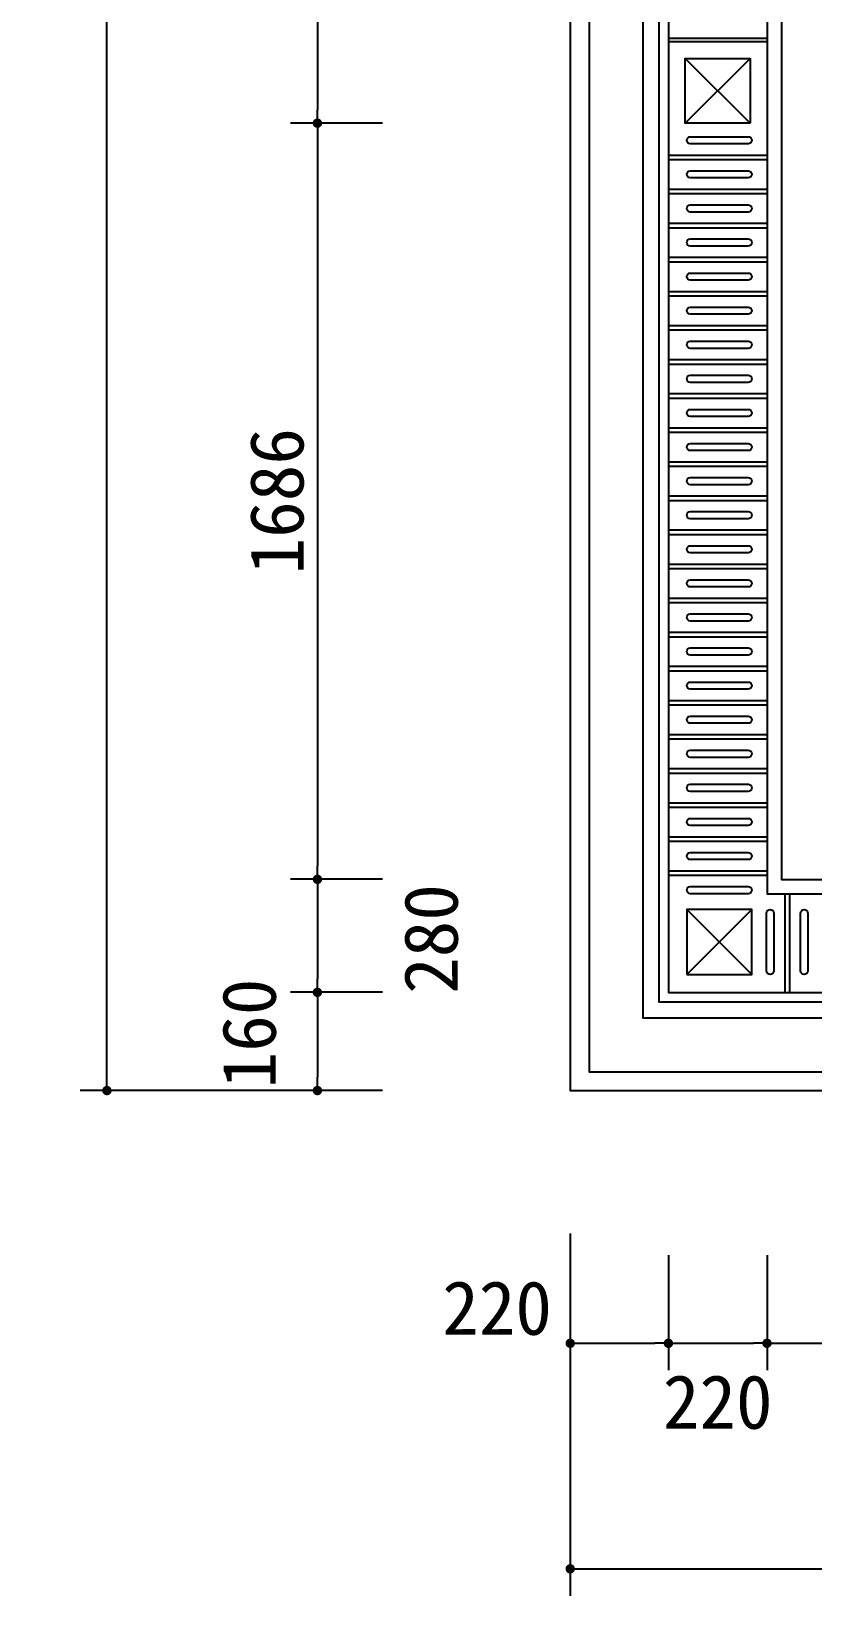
# Model space of a CAD drawing. Extents: x 341 to 10071, y 531 to 13651.
# Drawn here: x 341 to 2084, y 1159 to 4648 of the extents above; entities that cross this region are included whole.
import ezdxf

# ---------------------------------------------------------------- set-up
doc = ezdxf.new("R2010")
doc.units = 0
doc.header["$MEASUREMENT"] = 0
doc.layers.get('0').update_dxf_attribs({"linetype": 'CONTINUOUS'})
doc.layers.get('DEFPOINTS').update_dxf_attribs({"linetype": 'CONTINUOUS'})
for name, color, linetype in [('3', 3, 'CONTINUOUS'), ('4', 4, 'CONTINUOUS'), ('7', 7, 'CONTINUOUS'), ('DIM', 3, 'CONTINUOUS')]:
    doc.layers.add(name, color=color, linetype=linetype)
doc.styles.add('HZ', font='')
doc.styles.get("Standard").update_dxf_attribs({"font": 'txt.shx', "bigfont": 'bigfont.shx'})
doc.styles.get('HZ').set_extended_font_data('仿宋_GB2312')
doc.dimstyles.get("Standard").update_dxf_attribs({"dimtxt": 0.18, "dimasz": 0.18, "dimexe": 0.18, "dimexo": 0.0625, "dimgap": 0.09, "dimtad": 0, "dimtih": 1, "dimtoh": 1, "dimdec": 4, "dimzin": 0, "dimdsep": 46, "dimtxsty": 'Standard', "dimcen": 0.09, "dimadec": 0, "dimazin": 0, "dimtfac": 1, "dimtdec": 4, "dimtofl": 0, "dimtmove": 0, "dimatfit": 3, "dimfxl": 0, "dimtolj": 1, "dimtzin": 0, "dimarcsym": 0})

# ---------------------------------------------------------------- blocks, each defined once
blk = doc.blocks.new('_DOT')
at = {"color": 0, "linetype": 'ByBlock'}
blk.add_line((-0.35, 0), (-1, 0), dxfattribs=at)
at = {"color": 0, "linetype": 'ByBlock', "const_width": 0.35}
blk.add_lwpolyline([(-0.175, 0, 1), (0.175, 0, 1)], format="xyb", close=True, dxfattribs=at)
blk = doc.blocks.new('*D14')
at = {"linetype": 'ByBlock'}
for p, q in [((23033.3, -8601.7), (23033.3, -9392.3)), ((14933.3, -8631.7), (14933.3, -9392.3)), ((14963.3, -9332.3), (23003.3, -9332.3))]:
    blk.add_line(p, q, dxfattribs=at)
at = {"layer": 'DEFPOINTS', "color": 0, "linetype": 'ByBlock'}
for p in [(23033.3, -8541.7), (14933.3, -8571.7), (23033.3, -9332.3)]:
    blk.add_point(p, dxfattribs=at)
at = {"linetype": 'ByBlock', "xscale": 30, "yscale": 30, "zscale": 30, "rotation": 180}
blk.add_blockref('_DOT', (14933.3, -9332.3), dxfattribs=at)
at = {"linetype": 'ByBlock', "xscale": 30, "yscale": 30, "zscale": 30}
blk.add_blockref('_DOT', (23033.3, -9332.3), dxfattribs=at)
at = {"linetype": 'ByBlock', "insert": (18983.3, -9242.3), "char_height": 120, "attachment_point": 5, "style": 'HZ'}
blk.add_mtext('\\A1;8100', dxfattribs=at)
blk = doc.blocks.new('*D19')
at = {"linetype": 'ByBlock'}
for p, q in [((1124, 7773.3), (449.5, 7773.3)), ((509.5, 2703.3), (509.5, 7743.3)), ((1124, 2673.3), (449.5, 2673.3))]:
    blk.add_line(p, q, dxfattribs=at)
at = {"layer": 'DEFPOINTS', "color": 0, "linetype": 'ByBlock'}
for p in [(509.5, 7773.3), (1184, 7773.3), (1184, 2673.3)]:
    blk.add_point(p, dxfattribs=at)
at = {"linetype": 'ByBlock', "xscale": 30, "yscale": 30, "zscale": 30}
for p, rotation in [((509.5, 7773.3), 90), ((509.5, 2673.3), 270)]:
    blk.add_blockref('_DOT', p, dxfattribs=dict(at, rotation=rotation))
at = {"linetype": 'ByBlock', "insert": (419.5, 5223.3), "char_height": 120, "attachment_point": 5, "rotation": 90, "style": 'HZ'}
blk.add_mtext('\\A1;5100', dxfattribs=at)
blk = doc.blocks.new('*D15')
at = {"linetype": 'ByBlock'}
for p, q in [((15152.3, -8632.8), (15152.3, -8889.5)), ((15372.3, -8632.8), (15372.3, -8889.5)), ((15182.3, -8829.5), (15342.3, -8829.5))]:
    blk.add_line(p, q, dxfattribs=at)
at = {"layer": 'DEFPOINTS', "color": 0, "linetype": 'ByBlock'}
for p in [(15152.3, -8572.8), (15372.3, -8572.8), (15372.3, -8829.5)]:
    blk.add_point(p, dxfattribs=at)
at = {"linetype": 'ByBlock', "xscale": 30, "yscale": 30, "zscale": 30, "rotation": 180}
blk.add_blockref('_DOT', (15152.3, -8829.5), dxfattribs=at)
at = {"linetype": 'ByBlock', "xscale": 30, "yscale": 30, "zscale": 30}
blk.add_blockref('_DOT', (15372.3, -8829.5), dxfattribs=at)
at = {"linetype": 'ByBlock', "insert": (15262.3, -8961), "char_height": 120, "attachment_point": 5, "style": 'HZ'}
blk.add_mtext('\\A1;220', dxfattribs=at)
blk = doc.blocks.new('*D32')
at = {"linetype": 'ByBlock'}
for p, q in [((1543.1, 1967.1), (1543.1, 1662.1)), ((1762.1, 1918.8), (1762.1, 1662.1)), ((1573.1, 1722.1), (1732.1, 1722.1))]:
    blk.add_line(p, q, dxfattribs=at)
at = {"layer": 'DEFPOINTS', "color": 0, "linetype": 'ByBlock'}
for p in [(1543.1, 2027.1), (1762.1, 1978.8), (1762.1, 1722.1)]:
    blk.add_point(p, dxfattribs=at)
at = {"linetype": 'ByBlock', "xscale": 30, "yscale": 30, "zscale": 30, "rotation": 180}
blk.add_blockref('_DOT', (1543.1, 1722.1), dxfattribs=at)
at = {"linetype": 'ByBlock', "xscale": 30, "yscale": 30, "zscale": 30}
blk.add_blockref('_DOT', (1762.1, 1722.1), dxfattribs=at)
at = {"linetype": 'ByBlock', "insert": (1379.9, 1800.1), "char_height": 120, "attachment_point": 5, "style": 'HZ'}
blk.add_mtext('\\A1;220', dxfattribs=at)
blk = doc.blocks.new('*D23')
at = {"linetype": 'ByBlock'}
for p, q in [((979.1, 5586.3), (979.1, 4860.3)), ((1124, 4830.3), (919.1, 4830.3))]:
    blk.add_line(p, q, dxfattribs=at)
at = {"layer": 'DEFPOINTS', "color": 0, "linetype": 'ByBlock'}
for p in [(1184, 5616.3), (979.1, 4830.3), (1184, 4830.3)]:
    blk.add_point(p, dxfattribs=at)
at = {"linetype": 'ByBlock', "xscale": 30, "yscale": 30, "zscale": 30}
for p, rotation in [((979.1, 5616.3), 90), ((979.1, 4830.3), 270)]:
    blk.add_blockref('_DOT', p, dxfattribs=dict(at, rotation=rotation))
at = {"linetype": 'ByBlock', "insert": (889.1, 5223.3), "char_height": 120, "attachment_point": 5, "rotation": 90, "style": 'HZ'}
blk.add_mtext('\\A1;786', dxfattribs=at)
blk = doc.blocks.new('*D26')
at = {"linetype": 'ByBlock'}
for p, q in [((979.1, 2862.3), (979.1, 2703.3)), ((1124, 2673.3), (919.1, 2673.3))]:
    blk.add_line(p, q, dxfattribs=at)
at = {"layer": 'DEFPOINTS', "color": 0, "linetype": 'ByBlock'}
for p in [(1184, 2892.3), (979.1, 2673.3), (1184, 2673.3)]:
    blk.add_point(p, dxfattribs=at)
at = {"linetype": 'ByBlock', "xscale": 30, "yscale": 30, "zscale": 30}
for p, rotation in [((979.1, 2892.3), 90), ((979.1, 2673.3), 270)]:
    blk.add_blockref('_DOT', p, dxfattribs=dict(at, rotation=rotation))
at = {"linetype": 'ByBlock', "insert": (827.2, 2800.5), "char_height": 120, "attachment_point": 5, "rotation": 90, "style": 'HZ'}
blk.add_mtext('\\A1;160', dxfattribs=at)
blk = doc.blocks.new('*D24')
at = {"linetype": 'ByBlock'}
for p, q in [((979.1, 4800.3), (979.1, 3174.3)), ((1124, 3144.3), (919.1, 3144.3))]:
    blk.add_line(p, q, dxfattribs=at)
at = {"layer": 'DEFPOINTS', "color": 0, "linetype": 'ByBlock'}
for p in [(1184, 4830.3), (979.1, 3144.3), (1184, 3144.3)]:
    blk.add_point(p, dxfattribs=at)
at = {"linetype": 'ByBlock', "xscale": 30, "yscale": 30, "zscale": 30}
for p, rotation in [((979.1, 4830.3), 90), ((979.1, 3144.3), 270)]:
    blk.add_blockref('_DOT', p, dxfattribs=dict(at, rotation=rotation))
at = {"linetype": 'ByBlock', "insert": (889.1, 3987.3), "char_height": 120, "attachment_point": 5, "rotation": 90, "style": 'HZ'}
blk.add_mtext('\\A1;1686', dxfattribs=at)
blk = doc.blocks.new('*D25')
at = {"linetype": 'ByBlock'}
for p, q in [((979.1, 3114.3), (979.1, 2922.3)), ((1124, 2892.3), (919.1, 2892.3))]:
    blk.add_line(p, q, dxfattribs=at)
at = {"layer": 'DEFPOINTS', "color": 0, "linetype": 'ByBlock'}
for p in [(1184, 3144.3), (979.1, 2892.3), (1184, 2892.3)]:
    blk.add_point(p, dxfattribs=at)
at = {"linetype": 'ByBlock', "xscale": 30, "yscale": 30, "zscale": 30}
for p, rotation in [((979.1, 3144.3), 90), ((979.1, 2892.3), 270)]:
    blk.add_blockref('_DOT', p, dxfattribs=dict(at, rotation=rotation))
at = {"linetype": 'ByBlock', "insert": (1233.1, 3011.2), "char_height": 120, "attachment_point": 5, "rotation": 90, "style": 'HZ'}
blk.add_mtext('\\A1;280', dxfattribs=at)
blk = doc.blocks.new('*D16')
at = {"linetype": 'ByBlock'}
for p, q in [((15372.3, -8632.8), (15372.3, -8889.5)), ((16142.3, -8632.8), (16142.3, -8889.5)), ((15402.3, -8829.5), (16112.3, -8829.5))]:
    blk.add_line(p, q, dxfattribs=at)
at = {"layer": 'DEFPOINTS', "color": 0, "linetype": 'ByBlock'}
for p in [(15372.3, -8572.8), (16142.3, -8572.8), (16142.3, -8829.5)]:
    blk.add_point(p, dxfattribs=at)
at = {"linetype": 'ByBlock', "xscale": 30, "yscale": 30, "zscale": 30, "rotation": 180}
blk.add_blockref('_DOT', (15372.3, -8829.5), dxfattribs=at)
at = {"linetype": 'ByBlock', "xscale": 30, "yscale": 30, "zscale": 30}
blk.add_blockref('_DOT', (16142.3, -8829.5), dxfattribs=at)
at = {"linetype": 'ByBlock', "insert": (15757.3, -8739.5), "char_height": 120, "attachment_point": 5, "style": 'HZ'}
blk.add_mtext('\\A1;770', dxfattribs=at)

msp = doc.modelspace()

# ---------------------------------------------------------------- linework, layer by layer
at = {"layer": '3', "ltscale": 20}
for p, q in [((1762.1, 4632.6), (1982.1, 4632.6)), ((1762.1, 4624.6), (1982.1, 4624.6)), ((1944.6, 4586.6), (1799.6, 4442.6)), ((1944.6, 4442.6), (1799.6, 4586.6)), ((1762.1, 4371.6), (1982.1, 4371.6)), ((1762.1, 4361.6), (1982.1, 4361.6)), ((1762.1, 4295.6), (1982.1, 4295.6)), ((1762.1, 4285.6), (1982.1, 4285.6)), ((1762.1, 4219.6), (1982.1, 4219.6)), ((1762.1, 4209.6), (1982.1, 4209.6)), ((1762.1, 4143.6), (1982.1, 4143.6)), ((1762.1, 4133.6), (1982.1, 4133.6)), ((1762.1, 4067.6), (1982.1, 4067.6)), ((1762.1, 4057.6), (1982.1, 4057.6)), ((1762.1, 3991.6), (1982.1, 3991.6)), ((1762.1, 3981.6), (1982.1, 3981.6)), ((1762.1, 3915.6), (1982.1, 3915.6)), ((1762.1, 3905.6), (1982.1, 3905.6)), ((1762.1, 3839.6), (1982.1, 3839.6)), ((1762.1, 3829.6), (1982.1, 3829.6)), ((1762.1, 3763.6), (1982.1, 3763.6)), ((1762.1, 3753.6), (1982.1, 3753.6)), ((1762.1, 3687.6), (1982.1, 3687.6)), ((1762.1, 3677.6), (1982.1, 3677.6)), ((1762.1, 3611.6), (1982.1, 3611.6)), ((1762.1, 3601.6), (1982.1, 3601.6)), ((1762.1, 3535.6), (1982.1, 3535.6)), ((1762.1, 3525.6), (1982.1, 3525.6)), ((1762.1, 3459.6), (1982.1, 3459.6)), ((1762.1, 3449.6), (1982.1, 3449.6)), ((1762.1, 3383.6), (1982.1, 3383.6)), ((1762.1, 3373.6), (1982.1, 3373.6)), ((1762.1, 3307.6), (1982.1, 3307.6)), ((1762.1, 3297.6), (1982.1, 3297.6)), ((1762.1, 3231.6), (1982.1, 3231.6)), ((1762.1, 3221.6), (1982.1, 3221.6)), ((1762.1, 3155.6), (1982.1, 3155.6)), ((1762.1, 3145.6), (1982.1, 3145.6)), ((1762.1, 3079.6), (1982.1, 3079.6)), ((1762.1, 3069.6), (1982.1, 3069.6)), ((1762.1, 3003.6), (1982.1, 3003.6)), ((1762.1, 2993.6), (1982.1, 2993.6)), ((1762.1, 2927.6), (1982.1, 2927.6)), ((1762.1, 2917.6), (1982.1, 2917.6)), ((1762.1, 2851.6), (1982.1, 2851.6)), ((1762.1, 2841.6), (1982.1, 2841.6)), ((1762.1, 2775.6), (1982.1, 2775.6)), ((1762.1, 2765.6), (1982.1, 2765.6)), ((1803.1, 2689.3), (1948.1, 2544.3)), ((1803.1, 2544.3), (1948.1, 2689.3))]:
    msp.add_line(p, q, dxfattribs=at)
at = {"layer": '3'}
for p, q in [((2022.1, 2724.6), (2022.1, 2504.6)), ((2032.1, 2724.6), (2032.1, 2504.6))]:
    msp.add_line(p, q, dxfattribs=at)
at = {"layer": '3', "ltscale": 20}
for points in [[(1741.1, 4835.6), (1741.1, 2483.6), (9445.1, 2483.6), (9445.1, 4835.6), (9445.1, 7187.6), (1741.1, 7187.6)], [(2014.1, 4835.6), (2014.1, 2756.6), (9172.1, 2756.6), (9172.1, 4835.6), (9172.1, 6914.6), (2014.1, 6914.6)]]:
    msp.add_lwpolyline(points, close=True, dxfattribs=at)
for points in [[(1811.1, 4412.6), (1940.1, 4412.6, -1), (1940.1, 4396.6), (1811.1, 4396.6, -1)], [(1811.1, 4336.6), (1940.1, 4336.6, -1), (1940.1, 4320.6), (1811.1, 4320.6, -1)], [(1811.1, 4260.6), (1940.1, 4260.6, -1), (1940.1, 4244.6), (1811.1, 4244.6, -1)], [(1811.1, 4184.6), (1940.1, 4184.6, -1), (1940.1, 4168.6), (1811.1, 4168.6, -1)], [(1811.1, 4108.6), (1940.1, 4108.6, -1), (1940.1, 4092.6), (1811.1, 4092.6, -1)], [(1811.1, 4032.6), (1940.1, 4032.6, -1), (1940.1, 4016.6), (1811.1, 4016.6, -1)], [(1811.1, 3956.6), (1940.1, 3956.6, -1), (1940.1, 3940.6), (1811.1, 3940.6, -1)], [(1811.1, 3880.6), (1940.1, 3880.6, -1), (1940.1, 3864.6), (1811.1, 3864.6, -1)], [(1811.1, 3804.6), (1940.1, 3804.6, -1), (1940.1, 3788.6), (1811.1, 3788.6, -1)], [(1811.1, 3728.6), (1940.1, 3728.6, -1), (1940.1, 3712.6), (1811.1, 3712.6, -1)], [(1811.1, 3652.6), (1940.1, 3652.6, -1), (1940.1, 3636.6), (1811.1, 3636.6, -1)], [(1811.1, 3576.6), (1940.1, 3576.6, -1), (1940.1, 3560.6), (1811.1, 3560.6, -1)], [(1811.1, 3500.6), (1940.1, 3500.6, -1), (1940.1, 3484.6), (1811.1, 3484.6, -1)], [(1811.1, 3424.6), (1940.1, 3424.6, -1), (1940.1, 3408.6), (1811.1, 3408.6, -1)], [(1811.1, 3348.6), (1940.1, 3348.6, -1), (1940.1, 3332.6), (1811.1, 3332.6, -1)], [(1811.1, 3272.6), (1940.1, 3272.6, -1), (1940.1, 3256.6), (1811.1, 3256.6, -1)], [(1811.1, 3196.6), (1940.1, 3196.6, -1), (1940.1, 3180.6), (1811.1, 3180.6, -1)], [(1811.1, 3120.6), (1940.1, 3120.6, -1), (1940.1, 3104.6), (1811.1, 3104.6, -1)], [(1811.1, 3044.6), (1940.1, 3044.6, -1), (1940.1, 3028.6), (1811.1, 3028.6, -1)], [(1811.1, 2968.6), (1940.1, 2968.6, -1), (1940.1, 2952.6), (1811.1, 2952.6, -1)], [(1811.1, 2892.6), (1940.1, 2892.6, -1), (1940.1, 2876.6), (1811.1, 2876.6, -1)], [(1811.1, 2816.6), (1940.1, 2816.6, -1), (1940.1, 2800.6), (1811.1, 2800.6, -1)], [(1811.1, 2740.6), (1940.1, 2740.6, -1), (1940.1, 2724.6), (1811.1, 2724.6, -1)], [(1981.1, 2552.3), (1981.1, 2681.3, -1), (1997.1, 2681.3), (1997.1, 2552.3, -1)], [(2057.1, 2552.3), (2057.1, 2681.3, -1), (2073.1, 2681.3), (2073.1, 2552.3, -1)]]:
    msp.add_lwpolyline(points, format="xyb", close=True, dxfattribs=at)
at = {"layer": '4', "ltscale": 20}
msp.add_lwpolyline([(1543.1, 4835.6), (1543.1, 2285.6), (9643.1, 2285.6), (9643.1, 4835.6), (9643.1, 7385.6), (1543.1, 7385.6)], close=True, dxfattribs=at)
at = {"layer": '7', "ltscale": 20}
for points in [[(1585.1, 4835.6), (1585.1, 2327.6), (9601.1, 2327.6), (9601.1, 4835.6), (9601.1, 7343.6), (1585.1, 7343.6)], [(1705.1, 4835.6), (1705.1, 2447.6), (9481.1, 2447.6), (9481.1, 4835.6), (9481.1, 7223.6), (1705.1, 7223.6)], [(1762.1, 4835.6), (1762.1, 2504.6), (9424.1, 2504.6), (9424.1, 4835.6), (9424.1, 7166.6), (1762.1, 7166.6)], [(1982.1, 4835.6), (1982.1, 2724.6), (9204.1, 2724.6), (9204.1, 4835.6), (9204.1, 6946.6), (1982.1, 6946.6)], [(1944.6, 4442.6), (1799.6, 4442.6), (1799.6, 4586.6), (1944.6, 4586.6)], [(1803.1, 2544.3), (1948.1, 2544.3), (1948.1, 2689.3), (1803.1, 2689.3)]]:
    msp.add_lwpolyline(points, close=True, dxfattribs=at)

# ---------------------------------------------------------------- dimensions: what is measured, and where the dimension line sits
at = {"layer": 'DIM', "ltscale": 20}
dim = msp.add_linear_dim(base=(509.5, 7385.6), p1=(1184, 2285.6), p2=(1184, 7385.6), angle=90, dimstyle='Standard', override={"dimscale": 60, "dimtxt": 2, "dimasz": 0.5, "dimexe": 1, "dimexo": 1, "dimgap": 0.5, "dimtad": 1, "dimtih": 0, "dimtoh": 0, "dimdec": 0, "dimzin": 9, "dimtxsty": 'HZ', "dimblk1": 'DOT', "dimblk2": 'DOT', "dimsah": 1, "dimcen": 0, "dimclrd": 256, "dimclre": 256, "dimclrt": 256, "dimtfac": 0.5, "dimtdec": 0, "dimtofl": 1, "dimtmove": 2, "dimtzin": 2}, dxfattribs=at)
dim.commit()
dim.dimension.update_dxf_attribs({"geometry": '*D19', "text_midpoint": (419.5, 4835.6), "insert": (0, -387.6)})
at = {"layer": 'DIM'}
for base, p1, p2, picture, middle in [((979.1, 4442.6), (1184, 5228.6), (1184, 4442.6), '*D23', (889.1, 4835.6)), ((979.1, 2756.6), (1184, 4442.6), (1184, 2756.6), '*D24', (889.1, 3599.6))]:
    dim = msp.add_linear_dim(base=base, p1=p1, p2=p2, angle=90, dimstyle='Standard', override={"dimscale": 60, "dimtxt": 2, "dimasz": 0.5, "dimexe": 1, "dimexo": 1, "dimgap": 0.5, "dimtad": 1, "dimtih": 0, "dimtoh": 0, "dimdec": 0, "dimzin": 9, "dimtxsty": 'HZ', "dimblk1": 'DOT', "dimblk2": 'DOT', "dimsah": 1, "dimcen": 0, "dimse1": 1, "dimclrd": 256, "dimclre": 256, "dimclrt": 256, "dimtfac": 0.5, "dimtdec": 0, "dimtofl": 1, "dimtmove": 2, "dimtzin": 2}, dxfattribs=at)
    dim.commit()
    dim.dimension.update_dxf_attribs({"geometry": picture, "text_midpoint": middle, "insert": (0, -387.6)})
for base, p1, p2, text, picture, middle in [((979.1, 2504.6), (1184, 2756.6), (1184, 2504.6), '280', '*D25', (1233.1, 2623.6)), ((979.1, 2285.6), (1184, 2504.6), (1184, 2285.6), '160', '*D26', (827.2, 2412.9))]:
    dim = msp.add_linear_dim(base=base, p1=p1, p2=p2, angle=90, text=text, dimstyle='Standard', override={"dimscale": 60, "dimtxt": 2, "dimasz": 0.5, "dimexe": 1, "dimexo": 1, "dimgap": 0.5, "dimtad": 1, "dimtih": 0, "dimtoh": 0, "dimdec": 0, "dimzin": 9, "dimtxsty": 'HZ', "dimblk1": 'DOT', "dimblk2": 'DOT', "dimsah": 1, "dimcen": 0, "dimse1": 1, "dimclrd": 256, "dimclre": 256, "dimclrt": 256, "dimtfac": 0.5, "dimtdec": 0, "dimtofl": 1, "dimtmove": 2, "dimtzin": 2}, dxfattribs=at)
    dim.commit()
    dim.dimension.update_dxf_attribs({"geometry": picture, "text_midpoint": middle, "dimtype": 128, "insert": (0, -387.6)})
at = {"layer": 'DIM', "ltscale": 20}
dim = msp.add_linear_dim(base=(1762.1, 1722.1), p1=(1543.1, 2027.1), p2=(1762.1, 1978.8), text='220', dimstyle='Standard', override={"dimscale": 60, "dimtxt": 2, "dimasz": 0.5, "dimexe": 1, "dimexo": 1, "dimgap": 0.5, "dimtad": 1, "dimtih": 0, "dimtoh": 0, "dimdec": 0, "dimzin": 9, "dimtxsty": 'HZ', "dimblk1": 'DOT', "dimblk2": 'DOT', "dimsah": 1, "dimcen": 0, "dimclrd": 256, "dimclre": 256, "dimclrt": 256, "dimtfac": 0.5, "dimtdec": 0, "dimtofl": 1, "dimtmove": 2, "dimtzin": 2}, dxfattribs=at)
dim.commit()
dim.dimension.update_dxf_attribs({"geometry": '*D32', "text_midpoint": (1379.9, 1800.1), "dimtype": 128})
for base, p1, p2, picture, middle in [((9643.1, 1219.3), (1543.1, 1979.9), (9643.1, 2009.9), '*D14', (5593.1, 1309.3)), ((2752.1, 1722.1), (1982.1, 1978.8), (2752.1, 1978.8), '*D16', (2367.1, 1812.1))]:
    dim = msp.add_linear_dim(base=base, p1=p1, p2=p2, dimstyle='Standard', override={"dimscale": 60, "dimtxt": 2, "dimasz": 0.5, "dimexe": 1, "dimexo": 1, "dimgap": 0.5, "dimtad": 1, "dimtih": 0, "dimtoh": 0, "dimdec": 0, "dimzin": 9, "dimtxsty": 'HZ', "dimblk1": 'DOT', "dimblk2": 'DOT', "dimsah": 1, "dimcen": 0, "dimclrd": 256, "dimclre": 256, "dimclrt": 256, "dimtfac": 0.5, "dimtdec": 0, "dimtofl": 1, "dimtmove": 2, "dimtzin": 2}, dxfattribs=at)
    dim.commit()
    dim.dimension.update_dxf_attribs({"geometry": picture, "text_midpoint": middle, "insert": (-13390.2, 10551.6)})
dim = msp.add_linear_dim(base=(1982.1, 1722.1), p1=(1762.1, 1978.8), p2=(1982.1, 1978.8), dimstyle='Standard', override={"dimscale": 60, "dimtxt": 2, "dimasz": 0.5, "dimexe": 1, "dimexo": 1, "dimgap": 0.5, "dimtad": 1, "dimtih": 0, "dimtoh": 0, "dimdec": 0, "dimzin": 9, "dimtxsty": 'HZ', "dimblk1": 'DOT', "dimblk2": 'DOT', "dimsah": 1, "dimcen": 0, "dimclrd": 256, "dimclre": 256, "dimclrt": 256, "dimtfac": 0.5, "dimtdec": 0, "dimtofl": 1, "dimtmove": 2, "dimtzin": 2}, dxfattribs=at)
dim.commit()
dim.dimension.update_dxf_attribs({"geometry": '*D15', "text_midpoint": (1872.1, 1590.6), "dimtype": 128, "insert": (-13390.2, 10551.6)})

doc.saveas('drawing.dxf')
